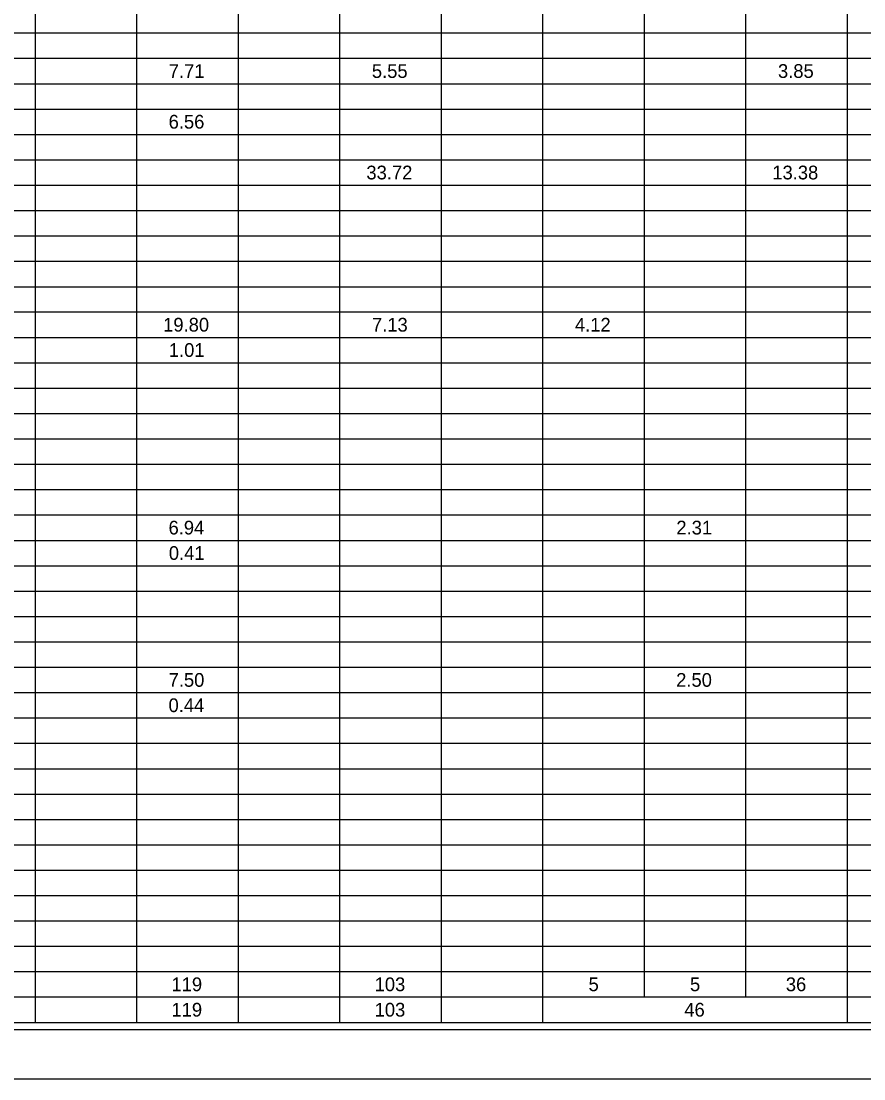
# Model space of a CAD drawing. Extents: x 0 to 34, y 0 to 22.
# Drawn here: x 16.9 to 25.49, y 0 to 10.79 of the extents above; entities that cross this region are included whole.
import ezdxf

# ---------------------------------------------------------------- set-up
doc = ezdxf.new("R2010")
doc.units = 0
for name, color, linetype in [('Default', 7, 'Continuous'), ('SH_Border', 7, 'Continuous'), ('SH_Cut_Line', 7, 'Continuous')]:
    doc.layers.add(name, color=color, linetype=linetype)

msp = doc.modelspace()

# ---------------------------------------------------------------- linework, layer by layer
at = {"layer": 'Default'}
for p, q in [((17.037, 21.5), (17.037, 0.576)), ((18.072, 21.5), (18.072, 0.576)), ((19.107, 21.5), (19.107, 0.576)), ((20.141, 21.5), (20.141, 0.576)), ((21.176, 21.5), (21.176, 0.576)), ((22.211, 21.5), (22.211, 0.576)), ((23.246, 21.5), (23.246, 0.835)), ((24.28, 21.5), (24.28, 0.835)), ((25.315, 21.5), (25.315, 0.576)), ((1.5, 10.665), (31.524, 10.665)), ((1.5, 10.407), (31.524, 10.407)), ((1.5, 10.148), (31.524, 10.148)), ((1.5, 9.889), (31.524, 9.889)), ((1.5, 9.63), (31.524, 9.63)), ((1.5, 9.372), (31.524, 9.372)), ((1.5, 9.113), (31.524, 9.113)), ((1.5, 8.854), (31.524, 8.854)), ((1.5, 8.596), (31.524, 8.596)), ((1.5, 8.337), (31.524, 8.337)), ((1.5, 8.078), (31.524, 8.078)), ((1.5, 7.82), (31.524, 7.82)), ((1.5, 7.561), (31.524, 7.561)), ((1.5, 7.302), (31.524, 7.302)), ((1.5, 7.043), (31.524, 7.043)), ((1.5, 6.785), (31.524, 6.785)), ((1.5, 6.526), (31.524, 6.526)), ((1.5, 6.267), (31.524, 6.267)), ((1.5, 6.009), (31.524, 6.009)), ((1.5, 5.75), (31.524, 5.75)), ((1.5, 5.491), (31.524, 5.491)), ((1.5, 5.233), (31.524, 5.233)), ((1.5, 4.974), (31.524, 4.974)), ((1.5, 4.715), (31.524, 4.715)), ((1.5, 4.457), (31.524, 4.457)), ((1.5, 4.198), (31.524, 4.198)), ((1.5, 3.939), (31.524, 3.939)), ((1.5, 3.68), (31.524, 3.68)), ((1.5, 3.422), (31.524, 3.422)), ((1.5, 3.163), (31.524, 3.163)), ((1.5, 2.904), (31.524, 2.904)), ((1.5, 2.646), (31.524, 2.646)), ((1.5, 2.387), (31.524, 2.387)), ((1.5, 2.128), (31.524, 2.128)), ((1.5, 1.87), (31.524, 1.87)), ((1.5, 1.611), (31.524, 1.611)), ((1.5, 1.352), (31.524, 1.352)), ((1.5, 1.093), (31.524, 1.093)), ((1.5, 0.835), (31.524, 0.835)), ((1.5, 0.576), (31.524, 0.576))]:
    msp.add_line(p, q, dxfattribs=at)
at = {"layer": 'SH_Border'}
msp.add_lwpolyline([(1.5, 21.5), (33.5, 21.5), (33.5, 0.5), (1.5, 0.5)], close=True, dxfattribs=at)
at = {"layer": 'SH_Cut_Line'}
msp.add_lwpolyline([(0, 0), (34, 0), (34, 22), (0, 22)], close=True, dxfattribs=at)

# ---------------------------------------------------------------- texts
at = {"layer": 'Default'}
for s, p in [('7.71', (18.401, 10.207)), ('5.55', (20.471, 10.207)), ('3.85', (24.611, 10.207)), ('6.56', (18.399, 9.69)), ('33.72', (20.415, 9.172)), ('13.38', (24.553, 9.172)), ('19.80', (18.343, 7.62)), ('7.13', (20.472, 7.62)), ('4.12', (22.541, 7.62)), ('1.01', (18.401, 7.362)), ('6.94', (18.398, 5.551)), ('2.31', (23.575, 5.551)), ('0.41', (18.401, 5.292)), ('7.50', (18.399, 3.998)), ('2.50', (23.573, 3.998)), ('0.44', (18.398, 3.74)), ('119', (18.428, 0.894)), ('103', (20.499, 0.894)), ('5', (22.68, 0.894)), ('5', (23.714, 0.894)), ('36', (24.691, 0.894)), ('119', (18.428, 0.635)), ('103', (20.499, 0.635)), ('46', (23.656, 0.635))]:
    msp.add_text(s, height=0.14, dxfattribs=at).set_placement(p)

doc.saveas('drawing.dxf')
